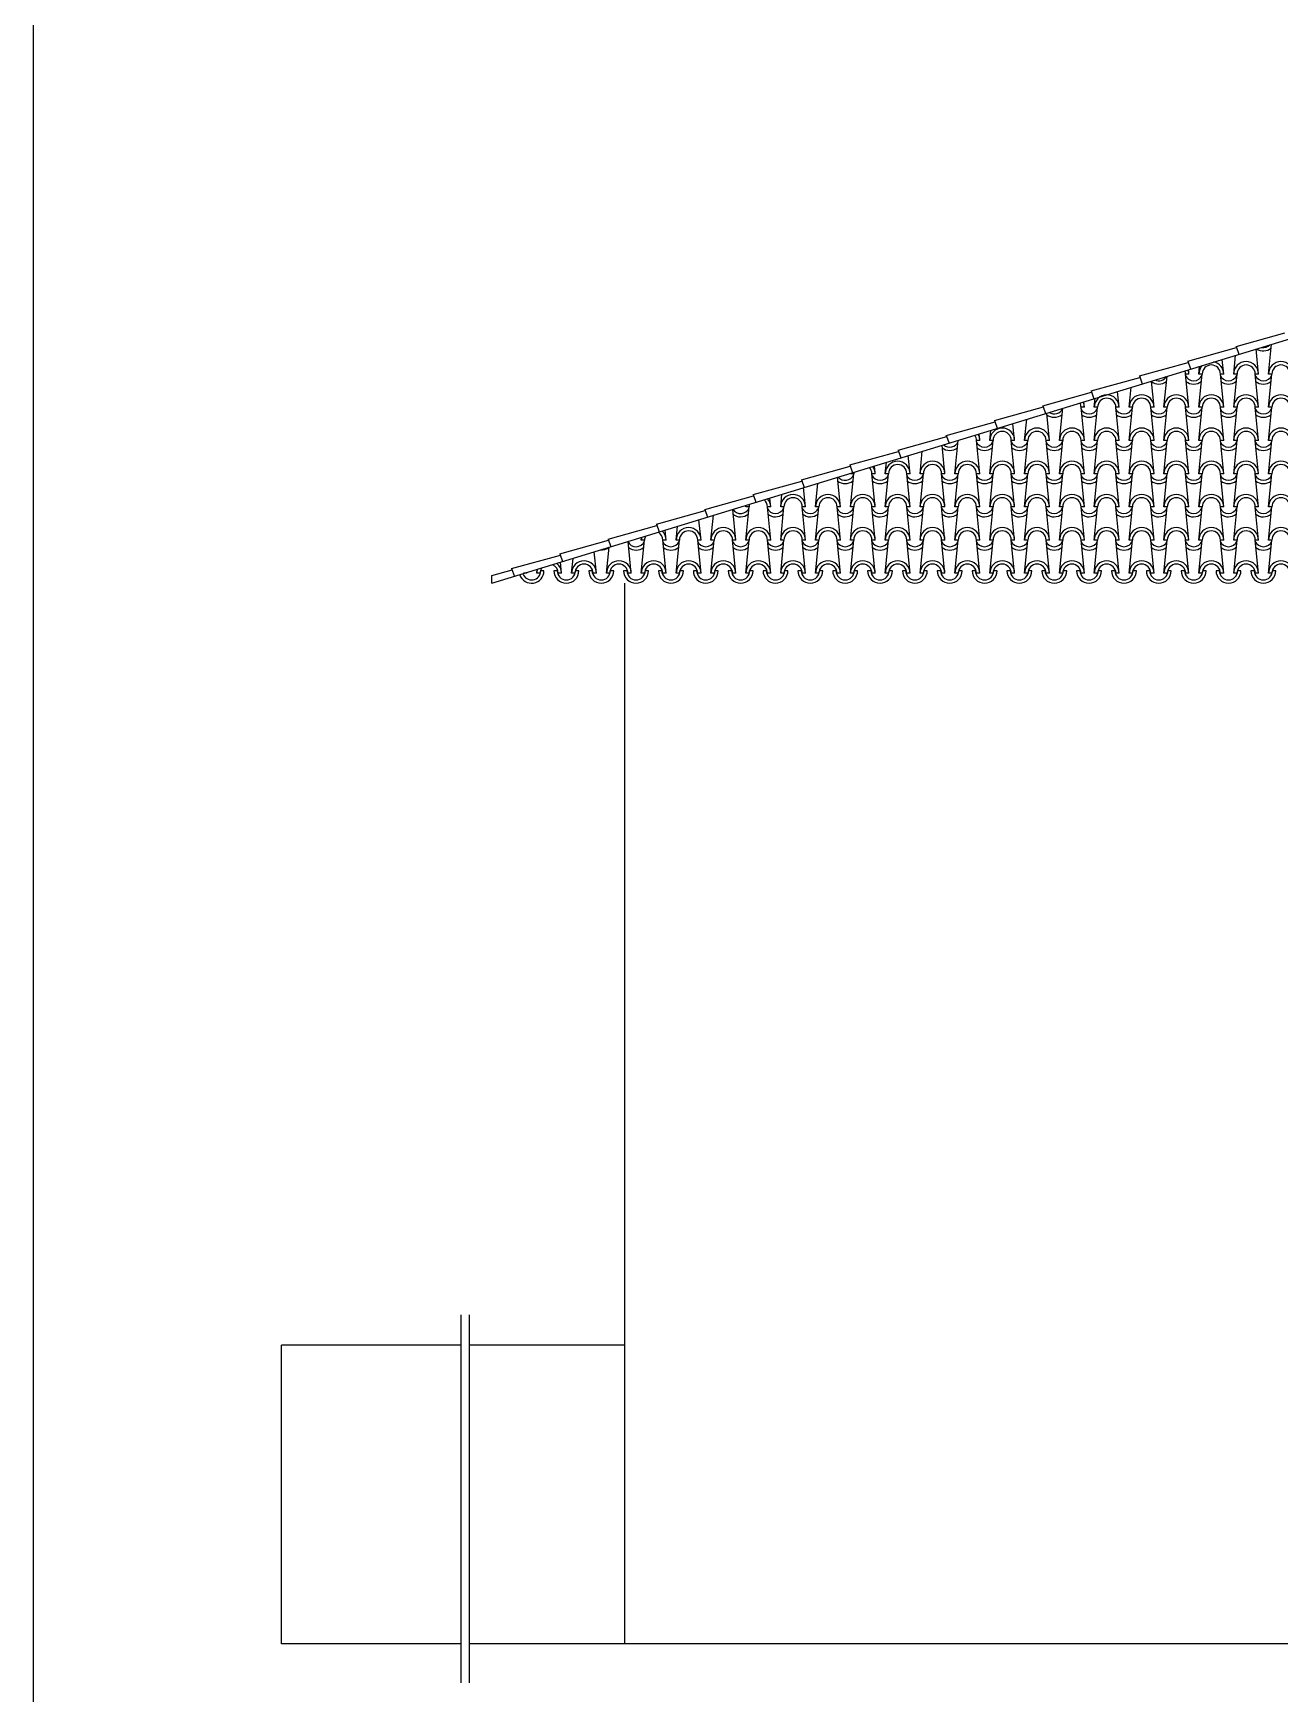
# Model space of a CAD drawing. Extents: x 3.3 to 78.4, y -0.4 to 40.7.
# Drawn here: x 38.02 to 45.53, y 20.19 to 30.19 of the extents above; entities that cross this region are included whole.
import ezdxf

# ---------------------------------------------------------------- set-up
doc = ezdxf.new("R2010")
doc.units = 0
doc.header["$MEASUREMENT"] = 0
for name, color, linetype in [('1', 1, 'CONTINUOUS'), ('2', 2, 'CONTINUOUS'), ('3', 3, 'CONTINUOUS'), ('ALVENARIA', 7, 'CONTINUOUS')]:
    doc.layers.add(name, color=color, linetype=linetype)

msp = doc.modelspace()

# ---------------------------------------------------------------- linework, layer by layer
at = {"layer": '1'}
for p, q in [((40.7843, 26.878), (47.3093, 28.878)), ((45.2691, 28.3046), (45.5627, 28.3864)), ((44.9779, 28.2157), (45.2715, 28.2976)), ((45.2691, 28.3046), (45.2853, 28.258)), ((44.3959, 28.0366), (44.6896, 28.1184)), ((44.6867, 28.1269), (44.9803, 28.2087)), ((44.6867, 28.1269), (44.703, 28.0803)), ((44.9779, 28.2157), (44.9942, 28.1691)), ((44.1048, 27.9477), (44.3984, 28.0296)), ((44.3959, 28.0366), (44.4122, 27.99)), ((43.8138, 27.8582), (44.1074, 27.94)), ((44.1048, 27.9477), (44.121, 27.9011)), ((43.5227, 27.7689), (43.8163, 27.8508)), ((43.8138, 27.8582), (43.83, 27.8116)), ((43.2316, 27.6797), (43.5253, 27.7616)), ((43.5227, 27.7689), (43.539, 27.7223)), ((42.9406, 27.5905), (43.2342, 27.6724)), ((43.2316, 27.6797), (43.2479, 27.6331)), ((42.6495, 27.5013), (42.9432, 27.5831)), ((42.9406, 27.5905), (42.9569, 27.5439)), ((42.3585, 27.4121), (42.6521, 27.4939)), ((42.6495, 27.5013), (42.6658, 27.4547)), ((41.7763, 27.2337), (42.07, 27.3155)), ((42.0674, 27.3229), (42.361, 27.4047)), ((42.0674, 27.3229), (42.0837, 27.2763)), ((42.3585, 27.4121), (42.3747, 27.3655)), ((41.4853, 27.1444), (41.7789, 27.2263)), ((41.7763, 27.2337), (41.7926, 27.1871)), ((41.1942, 27.0552), (41.4878, 27.1371)), ((41.4853, 27.1444), (41.5015, 27.0978)), ((40.9031, 26.966), (41.1968, 27.0479)), ((41.1942, 27.0552), (41.2105, 27.0086)), ((40.7843, 26.9248), (40.9057, 26.9586)), ((40.7843, 26.878), (40.7843, 26.9248)), ((40.9031, 26.966), (40.9194, 26.9194)), ((40.5979, 22.4695), (40.5979, 20.2523)), ((40.6479, 22.4695), (40.6479, 20.2523))]:
    msp.add_line(p, q, dxfattribs=at)
at = {"layer": '2', "linetype": 'Continuous'}
for p, q in [((45.4644, 28.138), (45.4824, 28.318)), ((45.1944, 28.138), (45.1855, 28.227)), ((45.2544, 28.138), (45.2657, 28.2516)), ((45.4044, 28.138), (45.3892, 28.2895)), ((44.8344, 27.938), (44.8531, 28.1251)), ((44.9844, 27.938), (44.9644, 28.138)), ((44.9844, 28.138), (44.9644, 28.138)), ((44.9844, 28.138), (44.9817, 28.1646)), ((45.0444, 28.138), (45.0491, 28.1852)), ((45.0444, 27.938), (45.0644, 28.138)), ((45.0644, 28.138), (45.0444, 28.138)), ((45.1944, 27.938), (45.1744, 28.138)), ((45.1944, 28.138), (45.1744, 28.138)), ((45.2544, 27.938), (45.2744, 28.138)), ((45.2744, 28.138), (45.2544, 28.138)), ((45.4044, 27.938), (45.3844, 28.138)), ((45.4044, 28.138), (45.3844, 28.138)), ((45.4644, 27.938), (45.4844, 28.138)), ((45.4844, 28.138), (45.4644, 28.138)), ((44.5644, 27.938), (44.5548, 28.0337)), ((44.6244, 27.938), (44.6364, 28.0587)), ((44.7744, 27.938), (44.7586, 28.0962)), ((44.2044, 27.738), (44.2238, 27.9322)), ((44.3544, 27.938), (44.3344, 27.938)), ((44.3544, 27.738), (44.3344, 27.938)), ((44.3544, 27.938), (44.351, 27.9712)), ((44.4144, 27.938), (44.4198, 27.9923)), ((44.4344, 27.938), (44.4144, 27.938)), ((44.4144, 27.738), (44.4344, 27.938)), ((44.5644, 27.938), (44.5444, 27.938)), ((44.5644, 27.738), (44.5444, 27.938)), ((44.6444, 27.938), (44.6244, 27.938)), ((44.6244, 27.738), (44.6444, 27.938)), ((44.7744, 27.938), (44.7544, 27.938)), ((44.7744, 27.738), (44.7544, 27.938)), ((44.8544, 27.938), (44.8344, 27.938)), ((44.8344, 27.738), (44.8544, 27.938)), ((44.9844, 27.938), (44.9644, 27.938)), ((44.9844, 27.738), (44.9644, 27.938)), ((45.0644, 27.938), (45.0444, 27.938)), ((45.0444, 27.738), (45.0644, 27.938)), ((45.1944, 27.938), (45.1744, 27.938)), ((45.1944, 27.738), (45.1744, 27.938)), ((45.2744, 27.938), (45.2544, 27.938)), ((45.2544, 27.738), (45.2744, 27.938)), ((45.4044, 27.938), (45.3844, 27.938)), ((45.4044, 27.738), (45.3844, 27.938)), ((45.4844, 27.938), (45.4644, 27.938)), ((45.4644, 27.738), (45.4844, 27.938)), ((43.9344, 27.738), (43.9241, 27.8404)), ((43.9944, 27.738), (44.0071, 27.8658)), ((44.1444, 27.738), (44.1279, 27.9028)), ((43.5744, 27.538), (43.5944, 27.738)), ((43.7244, 27.538), (43.7044, 27.738)), ((43.7244, 27.738), (43.7044, 27.738)), ((43.7244, 27.738), (43.7204, 27.7779)), ((43.7844, 27.738), (43.7905, 27.7994)), ((43.7844, 27.538), (43.8044, 27.738)), ((43.8044, 27.738), (43.7844, 27.738)), ((43.9344, 27.538), (43.9144, 27.738)), ((43.9344, 27.738), (43.9144, 27.738)), ((43.9944, 27.538), (44.0144, 27.738)), ((44.0144, 27.738), (43.9944, 27.738)), ((44.1444, 27.538), (44.1244, 27.738)), ((44.1444, 27.738), (44.1244, 27.738)), ((44.2044, 27.538), (44.2244, 27.738)), ((44.2244, 27.738), (44.2044, 27.738)), ((44.3544, 27.538), (44.3344, 27.738)), ((44.3544, 27.738), (44.3344, 27.738)), ((44.4144, 27.538), (44.4344, 27.738)), ((44.4344, 27.738), (44.4144, 27.738)), ((44.5644, 27.538), (44.5444, 27.738)), ((44.5644, 27.738), (44.5444, 27.738)), ((44.6244, 27.538), (44.6444, 27.738)), ((44.6444, 27.738), (44.6244, 27.738)), ((44.7744, 27.538), (44.7544, 27.738)), ((44.7744, 27.738), (44.7544, 27.738)), ((44.8344, 27.538), (44.8544, 27.738)), ((44.8544, 27.738), (44.8344, 27.738)), ((44.9844, 27.538), (44.9644, 27.738)), ((44.9844, 27.738), (44.9644, 27.738)), ((45.0444, 27.538), (45.0644, 27.738)), ((45.0644, 27.738), (45.0444, 27.738)), ((45.1944, 27.538), (45.1744, 27.738)), ((45.1944, 27.738), (45.1744, 27.738)), ((45.2544, 27.538), (45.2744, 27.738)), ((45.2744, 27.738), (45.2544, 27.738)), ((45.4044, 27.538), (45.3844, 27.738)), ((45.4044, 27.738), (45.3844, 27.738)), ((45.4644, 27.538), (45.4844, 27.738)), ((45.4844, 27.738), (45.4644, 27.738)), ((43.3044, 27.538), (43.2935, 27.6471)), ((43.3644, 27.538), (43.3779, 27.673)), ((43.5144, 27.538), (43.4972, 27.7095)), ((42.8844, 27.338), (42.8665, 27.5162)), ((42.9444, 27.538), (42.9446, 27.5401)), ((42.9644, 27.538), (42.9444, 27.538)), ((42.9444, 27.338), (42.9644, 27.538)), ((43.0944, 27.538), (43.0744, 27.538)), ((43.0944, 27.338), (43.0744, 27.538)), ((43.0944, 27.538), (43.0897, 27.5846)), ((43.1544, 27.538), (43.1612, 27.6066)), ((43.1744, 27.538), (43.1544, 27.538)), ((43.1544, 27.338), (43.1744, 27.538)), ((43.3044, 27.538), (43.2844, 27.538)), ((43.3044, 27.338), (43.2844, 27.538)), ((43.3844, 27.538), (43.3644, 27.538)), ((43.3644, 27.338), (43.3844, 27.538)), ((43.5144, 27.538), (43.4944, 27.538)), ((43.5144, 27.338), (43.4944, 27.538)), ((43.5944, 27.538), (43.5744, 27.538)), ((43.5744, 27.338), (43.5944, 27.538)), ((43.7244, 27.538), (43.7044, 27.538)), ((43.7244, 27.338), (43.7044, 27.538)), ((43.8044, 27.538), (43.7844, 27.538)), ((43.7844, 27.338), (43.8044, 27.538)), ((43.9344, 27.538), (43.9144, 27.538)), ((43.9344, 27.338), (43.9144, 27.538)), ((44.0144, 27.538), (43.9944, 27.538)), ((43.9944, 27.338), (44.0144, 27.538)), ((44.1444, 27.538), (44.1244, 27.538)), ((44.1444, 27.338), (44.1244, 27.538)), ((44.2244, 27.538), (44.2044, 27.538)), ((44.2044, 27.338), (44.2244, 27.538)), ((44.3544, 27.538), (44.3344, 27.538)), ((44.3544, 27.338), (44.3344, 27.538)), ((44.4344, 27.538), (44.4144, 27.538)), ((44.4144, 27.338), (44.4344, 27.538)), ((44.5644, 27.538), (44.5444, 27.538)), ((44.5644, 27.338), (44.5444, 27.538)), ((44.6444, 27.538), (44.6244, 27.538)), ((44.6244, 27.338), (44.6444, 27.538)), ((44.7744, 27.538), (44.7544, 27.538)), ((44.7744, 27.338), (44.7544, 27.538)), ((44.8544, 27.538), (44.8344, 27.538)), ((44.8344, 27.338), (44.8544, 27.538)), ((44.9844, 27.538), (44.9644, 27.538)), ((44.9844, 27.338), (44.9644, 27.538)), ((45.0644, 27.538), (45.0444, 27.538)), ((45.0444, 27.338), (45.0644, 27.538)), ((45.1944, 27.538), (45.1744, 27.538)), ((45.1944, 27.338), (45.1744, 27.538)), ((45.2744, 27.538), (45.2544, 27.538)), ((45.2544, 27.338), (45.2744, 27.538)), ((45.4044, 27.538), (45.3844, 27.538)), ((45.4044, 27.338), (45.3844, 27.538)), ((45.4844, 27.538), (45.4644, 27.538)), ((45.4644, 27.338), (45.4844, 27.538)), ((42.6744, 27.338), (42.6628, 27.4538)), ((42.7344, 27.338), (42.7486, 27.4801)), ((42.2544, 27.138), (42.2359, 27.3229)), ((42.3144, 27.338), (42.3153, 27.3473)), ((42.3344, 27.338), (42.3144, 27.338)), ((42.3144, 27.138), (42.3344, 27.338)), ((42.4644, 27.338), (42.4444, 27.338)), ((42.4644, 27.138), (42.4444, 27.338)), ((42.4644, 27.338), (42.459, 27.3913)), ((42.5244, 27.338), (42.5319, 27.4137)), ((42.5444, 27.338), (42.5244, 27.338)), ((42.5244, 27.138), (42.5444, 27.338)), ((42.6744, 27.338), (42.6544, 27.338)), ((42.6744, 27.138), (42.6544, 27.338)), ((42.7344, 27.138), (42.7544, 27.338)), ((42.7544, 27.338), (42.7344, 27.338)), ((42.8844, 27.138), (42.8644, 27.338)), ((42.8844, 27.338), (42.8644, 27.338)), ((42.9444, 27.138), (42.9644, 27.338)), ((42.9644, 27.338), (42.9444, 27.338)), ((43.0944, 27.138), (43.0744, 27.338)), ((43.0944, 27.338), (43.0744, 27.338)), ((43.1544, 27.138), (43.1744, 27.338)), ((43.1744, 27.338), (43.1544, 27.338)), ((43.3044, 27.138), (43.2844, 27.338)), ((43.3044, 27.338), (43.2844, 27.338)), ((43.3644, 27.138), (43.3844, 27.338)), ((43.3844, 27.338), (43.3644, 27.338)), ((43.5144, 27.138), (43.4944, 27.338)), ((43.5144, 27.338), (43.4944, 27.338)), ((43.5744, 27.138), (43.5944, 27.338)), ((43.5944, 27.338), (43.5744, 27.338)), ((43.7244, 27.138), (43.7044, 27.338)), ((43.7244, 27.338), (43.7044, 27.338)), ((43.7844, 27.138), (43.8044, 27.338)), ((43.8044, 27.338), (43.7844, 27.338)), ((43.9344, 27.138), (43.9144, 27.338)), ((43.9344, 27.338), (43.9144, 27.338)), ((43.9944, 27.138), (44.0144, 27.338)), ((44.0144, 27.338), (43.9944, 27.338)), ((44.1444, 27.138), (44.1244, 27.338)), ((44.1444, 27.338), (44.1244, 27.338)), ((44.2044, 27.138), (44.2244, 27.338)), ((44.2244, 27.338), (44.2044, 27.338)), ((44.3544, 27.138), (44.3344, 27.338)), ((44.3544, 27.338), (44.3344, 27.338)), ((44.4144, 27.138), (44.4344, 27.338)), ((44.4344, 27.338), (44.4144, 27.338)), ((44.5644, 27.138), (44.5444, 27.338)), ((44.5644, 27.338), (44.5444, 27.338)), ((44.6244, 27.138), (44.6444, 27.338)), ((44.6444, 27.338), (44.6244, 27.338)), ((44.7744, 27.138), (44.7544, 27.338)), ((44.7744, 27.338), (44.7544, 27.338)), ((44.8344, 27.138), (44.8544, 27.338)), ((44.8544, 27.338), (44.8344, 27.338)), ((44.9844, 27.138), (44.9644, 27.338)), ((44.9844, 27.338), (44.9644, 27.338)), ((45.0444, 27.138), (45.0644, 27.338)), ((45.0644, 27.338), (45.0444, 27.338)), ((45.1944, 27.138), (45.1744, 27.338)), ((45.1944, 27.338), (45.1744, 27.338)), ((45.2544, 27.138), (45.2744, 27.338)), ((45.2744, 27.338), (45.2544, 27.338)), ((45.4044, 27.138), (45.3844, 27.338)), ((45.4044, 27.338), (45.3844, 27.338)), ((45.4644, 27.138), (45.4844, 27.338)), ((45.4844, 27.338), (45.4644, 27.338)), ((41.8944, 27.138), (41.9026, 27.2208)), ((42.0444, 27.138), (42.0321, 27.2605)), ((42.1044, 27.138), (42.1193, 27.2872)), ((41.6244, 26.938), (41.6052, 27.1296)), ((41.6844, 27.138), (41.686, 27.1544)), ((41.7044, 27.138), (41.6844, 27.138)), ((41.6844, 26.938), (41.7044, 27.138)), ((41.8344, 27.138), (41.8144, 27.138)), ((41.8344, 26.938), (41.8144, 27.138)), ((41.8344, 27.138), (41.8284, 27.198)), ((41.9144, 27.138), (41.8944, 27.138)), ((41.8944, 26.938), (41.9144, 27.138)), ((42.0444, 27.138), (42.0244, 27.138)), ((42.0444, 26.938), (42.0244, 27.138)), ((42.1244, 27.138), (42.1044, 27.138)), ((42.1044, 26.938), (42.1244, 27.138)), ((42.2544, 27.138), (42.2344, 27.138)), ((42.2544, 26.938), (42.2344, 27.138)), ((42.3344, 27.138), (42.3144, 27.138)), ((42.3144, 26.938), (42.3344, 27.138)), ((42.4644, 27.138), (42.4444, 27.138)), ((42.4644, 26.938), (42.4444, 27.138)), ((42.5444, 27.138), (42.5244, 27.138)), ((42.5244, 26.938), (42.5444, 27.138)), ((42.6744, 27.138), (42.6544, 27.138)), ((42.6744, 26.938), (42.6544, 27.138)), ((42.7344, 26.938), (42.7544, 27.138)), ((42.7544, 27.138), (42.7344, 27.138)), ((42.8844, 26.938), (42.8644, 27.138)), ((42.8844, 27.138), (42.8644, 27.138)), ((42.9444, 26.938), (42.9644, 27.138)), ((42.9644, 27.138), (42.9444, 27.138)), ((43.0944, 26.938), (43.0744, 27.138)), ((43.0944, 27.138), (43.0744, 27.138)), ((43.1544, 26.938), (43.1744, 27.138)), ((43.1744, 27.138), (43.1544, 27.138)), ((43.3044, 26.938), (43.2844, 27.138)), ((43.3044, 27.138), (43.2844, 27.138)), ((43.3644, 26.938), (43.3844, 27.138)), ((43.3844, 27.138), (43.3644, 27.138)), ((43.5144, 26.938), (43.4944, 27.138)), ((43.5144, 27.138), (43.4944, 27.138)), ((43.5744, 26.938), (43.5944, 27.138)), ((43.5944, 27.138), (43.5744, 27.138)), ((43.7244, 26.938), (43.7044, 27.138)), ((43.7244, 27.138), (43.7044, 27.138)), ((43.7844, 26.938), (43.8044, 27.138)), ((43.8044, 27.138), (43.7844, 27.138)), ((43.9344, 26.938), (43.9144, 27.138)), ((43.9344, 27.138), (43.9144, 27.138)), ((43.9944, 26.938), (44.0144, 27.138)), ((44.0144, 27.138), (43.9944, 27.138)), ((44.1444, 26.938), (44.1244, 27.138)), ((44.1444, 27.138), (44.1244, 27.138)), ((44.2044, 26.938), (44.2244, 27.138)), ((44.2244, 27.138), (44.2044, 27.138)), ((44.3544, 26.938), (44.3344, 27.138)), ((44.3544, 27.138), (44.3344, 27.138)), ((44.4144, 26.938), (44.4344, 27.138)), ((44.4344, 27.138), (44.4144, 27.138)), ((44.5644, 26.938), (44.5444, 27.138)), ((44.5644, 27.138), (44.5444, 27.138)), ((44.6244, 26.938), (44.6444, 27.138)), ((44.6444, 27.138), (44.6244, 27.138)), ((44.7744, 26.938), (44.7544, 27.138)), ((44.7744, 27.138), (44.7544, 27.138)), ((44.8344, 26.938), (44.8544, 27.138)), ((44.8544, 27.138), (44.8344, 27.138)), ((44.9844, 26.938), (44.9644, 27.138)), ((44.9844, 27.138), (44.9644, 27.138)), ((45.0444, 26.938), (45.0644, 27.138)), ((45.0644, 27.138), (45.0444, 27.138)), ((45.1944, 26.938), (45.1744, 27.138)), ((45.1944, 27.138), (45.1744, 27.138)), ((45.2544, 26.938), (45.2744, 27.138)), ((45.2744, 27.138), (45.2544, 27.138)), ((45.4044, 26.938), (45.3844, 27.138)), ((45.4044, 27.138), (45.3844, 27.138)), ((45.4644, 26.938), (45.4844, 27.138)), ((45.4844, 27.138), (45.4644, 27.138)), ((41.2644, 26.938), (41.2733, 27.0279)), ((41.4144, 26.938), (41.4014, 27.0672)), ((41.4744, 26.938), (41.49, 27.0943)), ((40.9944, 26.938), (40.9939, 26.9423)), ((41.0544, 26.938), (41.0567, 26.9615)), ((41.2044, 26.938), (41.1977, 27.0047))]:
    msp.add_line(p, q, dxfattribs=at)
for centre, radius, start, end in [((45.4331, 28.353), 0.075, 236.71233, 308.74539), ((45.4331, 28.353), 0.055, 257.56035, 316.52166), ((44.8031, 28.153), 0.055, 245.68645, 328.39556), ((44.9094, 28.138), 0.055, 0, 21.37237), ((45.0131, 28.153), 0.055, 203.5175, 337.04287), ((44.9094, 28.138), 0.075, 0, 20.21594), ((45.1194, 28.138), 0.075, 135.88439, 180), ((45.1194, 28.138), 0.055, 0, 180), ((45.1194, 28.138), 0.075, 0, 78.19762), ((45.2231, 28.153), 0.055, 203.5175, 337.04287), ((45.3294, 28.138), 0.075, 0, 180), ((45.3294, 28.138), 0.055, 0, 180), ((45.4331, 28.153), 0.055, 203.5175, 337.04287), ((45.5394, 28.138), 0.075, 0, 180), ((45.5394, 28.138), 0.055, 0, 180), ((44.8031, 28.153), 0.075, 231.42773, 308.74539), ((45.0131, 28.153), 0.075, 231.42773, 308.74539), ((45.2231, 28.153), 0.075, 231.42773, 308.74539), ((45.4331, 28.153), 0.075, 231.42773, 308.74539), ((44.1731, 27.953), 0.055, 236.14639, 337.04287), ((44.2794, 27.938), 0.055, 0, 28.30975), ((44.3831, 27.953), 0.055, 203.5175, 337.04287), ((44.2794, 27.938), 0.075, 0, 25.27994), ((44.4894, 27.938), 0.075, 0, 180), ((44.4894, 27.938), 0.055, 0, 180), ((44.5931, 27.953), 0.055, 203.5175, 337.04287), ((44.6994, 27.938), 0.075, 0, 180), ((44.6994, 27.938), 0.055, 0, 180), ((44.8031, 27.953), 0.055, 203.5175, 337.04287), ((44.9094, 27.938), 0.075, 0, 180), ((44.9094, 27.938), 0.055, 0, 180), ((45.0131, 27.953), 0.055, 203.5175, 337.04287), ((45.1194, 27.938), 0.075, 0, 180), ((45.1194, 27.938), 0.055, 0, 180), ((45.2231, 27.953), 0.055, 203.5175, 337.04287), ((45.3294, 27.938), 0.075, 0, 180), ((45.3294, 27.938), 0.055, 0, 180), ((45.4331, 27.953), 0.055, 203.5175, 337.04287), ((45.5394, 27.938), 0.075, 0, 180), ((45.5394, 27.938), 0.055, 0, 180), ((44.1731, 27.953), 0.075, 231.42773, 308.74539), ((44.3831, 27.953), 0.075, 231.42773, 308.74539), ((44.5931, 27.953), 0.075, 231.42773, 308.74539), ((44.8031, 27.953), 0.075, 231.42773, 308.74539), ((45.0131, 27.953), 0.075, 231.42773, 308.74539), ((45.2231, 27.953), 0.075, 231.42773, 308.74539), ((45.4331, 27.953), 0.075, 231.42773, 308.74539), ((43.5431, 27.753), 0.055, 227.76229, 337.04287), ((43.6494, 27.738), 0.055, 0, 35.4198), ((43.7531, 27.753), 0.055, 203.5175, 337.04287), ((43.6494, 27.738), 0.075, 0, 30.40982), ((43.8594, 27.738), 0.075, 0, 180), ((43.8594, 27.738), 0.055, 0, 180), ((43.9631, 27.753), 0.055, 203.5175, 337.04287), ((44.0694, 27.738), 0.075, 0, 180), ((44.0694, 27.738), 0.055, 0, 180), ((44.1731, 27.753), 0.055, 203.5175, 337.04287), ((44.2794, 27.738), 0.075, 0, 180), ((44.2794, 27.738), 0.055, 0, 180), ((44.3831, 27.753), 0.055, 203.5175, 337.04287), ((44.4894, 27.738), 0.075, 0, 180), ((44.4894, 27.738), 0.055, 0, 180), ((44.5931, 27.753), 0.055, 203.5175, 337.04287), ((44.6994, 27.738), 0.075, 0, 180), ((44.6994, 27.738), 0.055, 0, 180), ((44.8031, 27.753), 0.055, 203.5175, 337.04287), ((44.9094, 27.738), 0.075, 0, 180), ((44.9094, 27.738), 0.055, 0, 180), ((45.0131, 27.753), 0.055, 203.5175, 337.04287), ((45.1194, 27.738), 0.075, 0, 180), ((45.1194, 27.738), 0.055, 0, 180), ((45.2231, 27.753), 0.055, 203.5175, 337.04287), ((45.3294, 27.738), 0.075, 0, 180), ((45.3294, 27.738), 0.055, 0, 180), ((45.4331, 27.753), 0.055, 203.5175, 337.04287), ((45.5394, 27.738), 0.075, 0, 180), ((45.5394, 27.738), 0.055, 0, 180), ((43.5431, 27.753), 0.075, 231.42773, 308.74539), ((43.7531, 27.753), 0.075, 231.42773, 308.74539), ((43.9631, 27.753), 0.075, 231.42773, 308.74539), ((44.1731, 27.753), 0.075, 231.42773, 308.74539), ((44.3831, 27.753), 0.075, 231.42773, 308.74539), ((44.5931, 27.753), 0.075, 231.42773, 308.74539), ((44.8031, 27.753), 0.075, 231.42773, 308.74539), ((45.0131, 27.753), 0.075, 231.42773, 308.74539), ((45.2231, 27.753), 0.075, 231.42773, 308.74539), ((45.4331, 27.753), 0.075, 231.42773, 308.74539), ((42.9131, 27.553), 0.055, 220.05623, 337.04287), ((43.0194, 27.538), 0.075, 178.43037, 180), ((43.0194, 27.538), 0.055, 171.24398, 180), ((43.0194, 27.538), 0.055, 0, 42.83803), ((43.1231, 27.553), 0.055, 203.5175, 337.04287), ((43.0194, 27.538), 0.075, 0, 35.65164), ((43.2294, 27.538), 0.075, 0, 180), ((43.2294, 27.538), 0.055, 0, 180), ((43.3331, 27.553), 0.055, 203.5175, 337.04287), ((43.4394, 27.538), 0.075, 0, 180), ((43.4394, 27.538), 0.055, 0, 180), ((43.5431, 27.553), 0.055, 203.5175, 337.04287), ((43.6494, 27.538), 0.075, 0, 180), ((43.6494, 27.538), 0.055, 0, 180), ((43.7531, 27.553), 0.055, 203.5175, 337.04287), ((43.8594, 27.538), 0.075, 0, 180), ((43.8594, 27.538), 0.055, 0, 180), ((43.9631, 27.553), 0.055, 203.5175, 337.04287), ((44.0694, 27.538), 0.075, 0, 180), ((44.0694, 27.538), 0.055, 0, 180), ((44.1731, 27.553), 0.055, 203.5175, 337.04287), ((44.2794, 27.538), 0.075, 0, 180), ((44.2794, 27.538), 0.055, 0, 180), ((44.3831, 27.553), 0.055, 203.5175, 337.04287), ((44.4894, 27.538), 0.075, 0, 180), ((44.4894, 27.538), 0.055, 0, 180), ((44.5931, 27.553), 0.055, 203.5175, 337.04287), ((44.6994, 27.538), 0.075, 0, 180), ((44.6994, 27.538), 0.055, 0, 180), ((44.8031, 27.553), 0.055, 203.5175, 337.04287), ((44.9094, 27.538), 0.075, 0, 180), ((44.9094, 27.538), 0.055, 0, 180), ((45.0131, 27.553), 0.055, 203.5175, 337.04287), ((45.1194, 27.538), 0.075, 0, 180), ((45.1194, 27.538), 0.055, 0, 180), ((45.2231, 27.553), 0.055, 203.5175, 337.04287), ((45.3294, 27.538), 0.075, 0, 180), ((45.3294, 27.538), 0.055, 0, 180), ((45.4331, 27.553), 0.055, 203.5175, 337.04287), ((45.5394, 27.538), 0.075, 0, 180), ((45.5394, 27.538), 0.055, 0, 180), ((42.9131, 27.553), 0.075, 231.42773, 308.74539), ((43.1231, 27.553), 0.075, 231.42773, 308.74539), ((43.3331, 27.553), 0.075, 231.42773, 308.74539), ((43.5431, 27.553), 0.075, 231.42773, 308.74539), ((43.7531, 27.553), 0.075, 231.42773, 308.74539), ((43.9631, 27.553), 0.075, 231.42773, 308.74539), ((44.1731, 27.553), 0.075, 231.42773, 308.74539), ((44.3831, 27.553), 0.075, 231.42773, 308.74539), ((44.5931, 27.553), 0.075, 231.42773, 308.74539), ((44.8031, 27.553), 0.075, 231.42773, 308.74539), ((45.0131, 27.553), 0.075, 231.42773, 308.74539), ((45.2231, 27.553), 0.075, 231.42773, 308.74539), ((45.4331, 27.553), 0.075, 231.42773, 308.74539), ((42.2831, 27.353), 0.055, 212.77009, 337.04287), ((42.3894, 27.338), 0.075, 173.02123, 180), ((42.3894, 27.338), 0.055, 163.32541, 180), ((42.3894, 27.338), 0.055, 0, 50.7566), ((42.4931, 27.353), 0.055, 203.5175, 337.04287), ((42.3894, 27.338), 0.075, 0, 41.06078), ((42.5994, 27.338), 0.075, 0, 180), ((42.5994, 27.338), 0.055, 0, 180), ((42.7031, 27.353), 0.055, 203.5175, 337.04287), ((42.8094, 27.338), 0.075, 0, 180), ((42.8094, 27.338), 0.055, 0, 180), ((42.9131, 27.353), 0.055, 203.5175, 337.04287), ((43.0194, 27.338), 0.075, 0, 180), ((43.0194, 27.338), 0.055, 0, 180), ((43.1231, 27.353), 0.055, 203.5175, 337.04287), ((43.2294, 27.338), 0.075, 0, 180), ((43.2294, 27.338), 0.055, 0, 180), ((43.3331, 27.353), 0.055, 203.5175, 337.04287), ((43.4394, 27.338), 0.075, 0, 180), ((43.4394, 27.338), 0.055, 0, 180), ((43.5431, 27.353), 0.055, 203.5175, 337.04287), ((43.6494, 27.338), 0.075, 0, 180), ((43.6494, 27.338), 0.055, 0, 180), ((43.7531, 27.353), 0.055, 203.5175, 337.04287), ((43.8594, 27.338), 0.075, 0, 180), ((43.8594, 27.338), 0.055, 0, 180), ((43.9631, 27.353), 0.055, 203.5175, 337.04287), ((44.0694, 27.338), 0.075, 0, 180), ((44.0694, 27.338), 0.055, 0, 180), ((44.1731, 27.353), 0.055, 203.5175, 337.04287), ((44.2794, 27.338), 0.075, 0, 180), ((44.2794, 27.338), 0.055, 0, 180), ((44.3831, 27.353), 0.055, 203.5175, 337.04287), ((44.4894, 27.338), 0.075, 0, 180), ((44.4894, 27.338), 0.055, 0, 180), ((44.5931, 27.353), 0.055, 203.5175, 337.04287), ((44.6994, 27.338), 0.075, 0, 180), ((44.6994, 27.338), 0.055, 0, 180), ((44.8031, 27.353), 0.055, 203.5175, 337.04287), ((44.9094, 27.338), 0.075, 0, 180), ((44.9094, 27.338), 0.055, 0, 180), ((45.0131, 27.353), 0.055, 203.5175, 337.04287), ((45.1194, 27.338), 0.075, 0, 180), ((45.1194, 27.338), 0.055, 0, 180), ((45.2231, 27.353), 0.055, 203.5175, 337.04287), ((45.3294, 27.338), 0.075, 0, 180), ((45.3294, 27.338), 0.055, 0, 180), ((45.4331, 27.353), 0.055, 203.5175, 337.04287), ((45.5394, 27.338), 0.075, 0, 180), ((45.5394, 27.338), 0.055, 0, 180), ((42.2831, 27.353), 0.075, 231.42773, 308.74539), ((42.4931, 27.353), 0.075, 231.42773, 308.74539), ((42.7031, 27.353), 0.075, 231.42773, 308.74539), ((42.9131, 27.353), 0.075, 231.42773, 308.74539), ((43.1231, 27.353), 0.075, 231.42773, 308.74539), ((43.3331, 27.353), 0.075, 231.42773, 308.74539), ((43.5431, 27.353), 0.075, 231.42773, 308.74539), ((43.7531, 27.353), 0.075, 231.42773, 308.74539), ((43.9631, 27.353), 0.075, 231.42773, 308.74539), ((44.1731, 27.353), 0.075, 231.42773, 308.74539), ((44.3831, 27.353), 0.075, 231.42773, 308.74539), ((44.5931, 27.353), 0.075, 231.42773, 308.74539), ((44.8031, 27.353), 0.075, 231.42773, 308.74539), ((45.0131, 27.353), 0.075, 231.42773, 308.74539), ((45.2231, 27.353), 0.075, 231.42773, 308.74539), ((45.4331, 27.353), 0.075, 231.42773, 308.74539), ((41.6531, 27.153), 0.055, 205.73763, 337.04287), ((41.7594, 27.138), 0.075, 167.37331, 180), ((41.7594, 27.138), 0.055, 154.59016, 180), ((41.7594, 27.138), 0.055, 0, 59.49185), ((41.7594, 27.138), 0.075, 0, 46.7087), ((41.8631, 27.153), 0.055, 203.5175, 337.04287), ((41.9694, 27.138), 0.075, 0, 180), ((41.9694, 27.138), 0.055, 0, 180), ((42.0731, 27.153), 0.055, 203.5175, 337.04287), ((42.1794, 27.138), 0.075, 0, 180), ((42.1794, 27.138), 0.055, 0, 180), ((42.2831, 27.153), 0.055, 203.5175, 337.04287), ((42.3894, 27.138), 0.075, 0, 180), ((42.3894, 27.138), 0.055, 0, 180), ((42.4931, 27.153), 0.055, 203.5175, 337.04287), ((42.5994, 27.138), 0.075, 0, 180), ((42.5994, 27.138), 0.055, 0, 180), ((42.7031, 27.153), 0.055, 203.5175, 337.04287), ((42.8094, 27.138), 0.075, 0, 180), ((42.8094, 27.138), 0.055, 0, 180), ((42.9131, 27.153), 0.055, 203.5175, 337.04287), ((43.0194, 27.138), 0.075, 0, 180), ((43.0194, 27.138), 0.055, 0, 180), ((43.1231, 27.153), 0.055, 203.5175, 337.04287), ((43.2294, 27.138), 0.075, 0, 180), ((43.2294, 27.138), 0.055, 0, 180), ((43.3331, 27.153), 0.055, 203.5175, 337.04287), ((43.4394, 27.138), 0.075, 0, 180), ((43.4394, 27.138), 0.055, 0, 180), ((43.5431, 27.153), 0.055, 203.5175, 337.04287), ((43.6494, 27.138), 0.075, 0, 180), ((43.6494, 27.138), 0.055, 0, 180), ((43.7531, 27.153), 0.055, 203.5175, 337.04287), ((43.8594, 27.138), 0.075, 0, 180), ((43.8594, 27.138), 0.055, 0, 180), ((43.9631, 27.153), 0.055, 203.5175, 337.04287), ((44.0694, 27.138), 0.075, 0, 180), ((44.0694, 27.138), 0.055, 0, 180), ((44.1731, 27.153), 0.055, 203.5175, 337.04287), ((44.2794, 27.138), 0.075, 0, 180), ((44.2794, 27.138), 0.055, 0, 180), ((44.3831, 27.153), 0.055, 203.5175, 337.04287), ((44.4894, 27.138), 0.075, 0, 180), ((44.4894, 27.138), 0.055, 0, 180), ((44.5931, 27.153), 0.055, 203.5175, 337.04287), ((44.6994, 27.138), 0.075, 0, 180), ((44.6994, 27.138), 0.055, 0, 180), ((44.8031, 27.153), 0.055, 203.5175, 337.04287), ((44.9094, 27.138), 0.075, 0, 180), ((44.9094, 27.138), 0.055, 0, 180), ((45.0131, 27.153), 0.055, 203.5175, 337.04287), ((45.1194, 27.138), 0.075, 0, 180), ((45.1194, 27.138), 0.055, 0, 180), ((45.2231, 27.153), 0.055, 203.5175, 337.04287), ((45.3294, 27.138), 0.075, 0, 180), ((45.3294, 27.138), 0.055, 0, 180), ((45.4331, 27.153), 0.055, 203.5175, 337.04287), ((45.5394, 27.138), 0.075, 0, 180), ((45.5394, 27.138), 0.055, 0, 180), ((41.4431, 27.153), 0.075, 265.70122, 308.74539), ((41.6531, 27.153), 0.075, 231.42773, 308.74539), ((41.8631, 27.153), 0.075, 231.42773, 308.74539), ((42.0731, 27.153), 0.075, 231.42773, 308.74539), ((42.2831, 27.153), 0.075, 231.42773, 308.74539), ((42.4931, 27.153), 0.075, 231.42773, 308.74539), ((42.7031, 27.153), 0.075, 231.42773, 308.74539), ((42.9131, 27.153), 0.075, 231.42773, 308.74539), ((43.1231, 27.153), 0.075, 231.42773, 308.74539), ((43.3331, 27.153), 0.075, 231.42773, 308.74539), ((43.5431, 27.153), 0.075, 231.42773, 308.74539), ((43.7531, 27.153), 0.075, 231.42773, 308.74539), ((43.9631, 27.153), 0.075, 231.42773, 308.74539), ((44.1731, 27.153), 0.075, 231.42773, 308.74539), ((44.3831, 27.153), 0.075, 231.42773, 308.74539), ((44.5931, 27.153), 0.075, 231.42773, 308.74539), ((44.8031, 27.153), 0.075, 231.42773, 308.74539), ((45.0131, 27.153), 0.075, 231.42773, 308.74539), ((45.2231, 27.153), 0.075, 231.42773, 308.74539), ((45.4331, 27.153), 0.075, 231.42773, 308.74539)]:
    msp.add_arc(centre, radius, start, end, dxfattribs=at)
at = {"layer": '3', "linetype": 'Continuous'}
for p, q in [((40.9944, 26.938), (40.9744, 26.938)), ((41.0744, 26.938), (41.0544, 26.938)), ((41.0981, 26.953), (41.0781, 26.953)), ((41.1781, 26.953), (41.1581, 26.953)), ((41.2044, 26.938), (41.1844, 26.938)), ((41.2844, 26.938), (41.2644, 26.938)), ((41.3081, 26.953), (41.2881, 26.953)), ((41.3881, 26.953), (41.3681, 26.953)), ((41.4144, 26.938), (41.3944, 26.938)), ((41.4944, 26.938), (41.4744, 26.938)), ((41.5181, 26.953), (41.4981, 26.953)), ((41.5981, 26.953), (41.5781, 26.953)), ((41.6244, 26.938), (41.6044, 26.938)), ((41.7044, 26.938), (41.6844, 26.938)), ((41.7281, 26.953), (41.7081, 26.953)), ((41.8081, 26.953), (41.7881, 26.953)), ((41.8344, 26.938), (41.8144, 26.938)), ((41.9144, 26.938), (41.8944, 26.938)), ((41.9381, 26.953), (41.9181, 26.953)), ((42.0181, 26.953), (41.9981, 26.953)), ((42.0444, 26.938), (42.0244, 26.938)), ((42.1244, 26.938), (42.1044, 26.938)), ((42.1481, 26.953), (42.1281, 26.953)), ((42.2281, 26.953), (42.2081, 26.953)), ((42.2544, 26.938), (42.2344, 26.938)), ((42.3344, 26.938), (42.3144, 26.938)), ((42.3581, 26.953), (42.3381, 26.953)), ((42.4381, 26.953), (42.4181, 26.953)), ((42.4644, 26.938), (42.4444, 26.938)), ((42.5444, 26.938), (42.5244, 26.938)), ((42.5681, 26.953), (42.5481, 26.953)), ((42.6481, 26.953), (42.6281, 26.953)), ((42.6744, 26.938), (42.6544, 26.938)), ((42.7544, 26.938), (42.7344, 26.938)), ((42.7781, 26.953), (42.7581, 26.953)), ((42.8581, 26.953), (42.8381, 26.953)), ((42.8844, 26.938), (42.8644, 26.938)), ((42.9644, 26.938), (42.9444, 26.938)), ((42.9881, 26.953), (42.9681, 26.953)), ((43.0681, 26.953), (43.0481, 26.953)), ((43.0944, 26.938), (43.0744, 26.938)), ((43.1744, 26.938), (43.1544, 26.938)), ((43.1981, 26.953), (43.1781, 26.953)), ((43.2781, 26.953), (43.2581, 26.953)), ((43.3044, 26.938), (43.2844, 26.938)), ((43.3844, 26.938), (43.3644, 26.938)), ((43.4081, 26.953), (43.3881, 26.953)), ((43.4881, 26.953), (43.4681, 26.953)), ((43.5144, 26.938), (43.4944, 26.938)), ((43.5944, 26.938), (43.5744, 26.938)), ((43.6181, 26.953), (43.5981, 26.953)), ((43.6981, 26.953), (43.6781, 26.953)), ((43.7244, 26.938), (43.7044, 26.938)), ((43.8044, 26.938), (43.7844, 26.938)), ((43.8281, 26.953), (43.8081, 26.953)), ((43.9081, 26.953), (43.8881, 26.953)), ((43.9344, 26.938), (43.9144, 26.938)), ((44.0144, 26.938), (43.9944, 26.938)), ((44.0381, 26.953), (44.0181, 26.953)), ((44.1181, 26.953), (44.0981, 26.953)), ((44.1444, 26.938), (44.1244, 26.938)), ((44.2244, 26.938), (44.2044, 26.938)), ((44.2481, 26.953), (44.2281, 26.953)), ((44.3281, 26.953), (44.3081, 26.953)), ((44.3544, 26.938), (44.3344, 26.938)), ((44.4344, 26.938), (44.4144, 26.938)), ((44.4581, 26.953), (44.4381, 26.953)), ((44.5381, 26.953), (44.5181, 26.953)), ((44.5644, 26.938), (44.5444, 26.938)), ((44.6444, 26.938), (44.6244, 26.938)), ((44.6681, 26.953), (44.6481, 26.953)), ((44.7481, 26.953), (44.7281, 26.953)), ((44.7744, 26.938), (44.7544, 26.938)), ((44.8544, 26.938), (44.8344, 26.938)), ((44.8781, 26.953), (44.8581, 26.953)), ((44.9581, 26.953), (44.9381, 26.953)), ((44.9844, 26.938), (44.9644, 26.938)), ((45.0644, 26.938), (45.0444, 26.938)), ((45.0881, 26.953), (45.0681, 26.953)), ((45.1681, 26.953), (45.1481, 26.953)), ((45.1944, 26.938), (45.1744, 26.938)), ((45.2744, 26.938), (45.2544, 26.938)), ((45.2981, 26.953), (45.2781, 26.953)), ((45.3781, 26.953), (45.3581, 26.953)), ((45.4044, 26.938), (45.3844, 26.938)), ((45.4844, 26.938), (45.4644, 26.938)), ((45.5081, 26.953), (45.4881, 26.953))]:
    msp.add_line(p, q, dxfattribs=at)
for centre, radius, start, end in [((41.0231, 26.953), 0.075, 198.35692, 0), ((41.0231, 26.953), 0.055, 198.83557, 0), ((40.9194, 26.938), 0.075, 0, 3.29187), ((41.1294, 26.938), 0.075, 161.38725, 180), ((41.1294, 26.938), 0.055, 144.40048, 180), ((41.1294, 26.938), 0.055, 0, 69.68153), ((41.2331, 26.953), 0.075, 180, 0), ((41.1294, 26.938), 0.075, 0, 52.69476), ((41.2331, 26.953), 0.055, 180, 0), ((41.3394, 26.938), 0.075, 0, 180), ((41.3394, 26.938), 0.055, 0, 180), ((41.4431, 26.953), 0.075, 180, 0), ((41.4431, 26.953), 0.055, 180, 0), ((41.5494, 26.938), 0.075, 0, 180), ((41.5494, 26.938), 0.055, 0, 180), ((41.6531, 26.953), 0.075, 180, 0), ((41.6531, 26.953), 0.055, 180, 0), ((41.7594, 26.938), 0.075, 0, 180), ((41.7594, 26.938), 0.055, 0, 180), ((41.8631, 26.953), 0.075, 180, 0), ((41.8631, 26.953), 0.055, 180, 0), ((41.9694, 26.938), 0.075, 0, 180), ((41.9694, 26.938), 0.055, 0, 180), ((42.0731, 26.953), 0.075, 180, 0), ((42.0731, 26.953), 0.055, 180, 0), ((42.1794, 26.938), 0.075, 0, 180), ((42.1794, 26.938), 0.055, 0, 180), ((42.2831, 26.953), 0.075, 180, 0), ((42.2831, 26.953), 0.055, 180, 0), ((42.3894, 26.938), 0.075, 0, 180), ((42.3894, 26.938), 0.055, 0, 180), ((42.4931, 26.953), 0.075, 180, 0), ((42.4931, 26.953), 0.055, 180, 0), ((42.5994, 26.938), 0.075, 0, 180), ((42.5994, 26.938), 0.055, 0, 180), ((42.7031, 26.953), 0.075, 180, 0), ((42.7031, 26.953), 0.055, 180, 0), ((42.8094, 26.938), 0.075, 0, 180), ((42.8094, 26.938), 0.055, 0, 180), ((42.9131, 26.953), 0.075, 180, 0), ((42.9131, 26.953), 0.055, 180, 0), ((43.0194, 26.938), 0.075, 0, 180), ((43.0194, 26.938), 0.055, 0, 180), ((43.1231, 26.953), 0.075, 180, 0), ((43.1231, 26.953), 0.055, 180, 0), ((43.2294, 26.938), 0.075, 0, 180), ((43.2294, 26.938), 0.055, 0, 180), ((43.3331, 26.953), 0.075, 180, 0), ((43.3331, 26.953), 0.055, 180, 0), ((43.4394, 26.938), 0.075, 0, 180), ((43.4394, 26.938), 0.055, 0, 180), ((43.5431, 26.953), 0.075, 180, 0), ((43.5431, 26.953), 0.055, 180, 0), ((43.6494, 26.938), 0.075, 0, 180), ((43.6494, 26.938), 0.055, 0, 180), ((43.7531, 26.953), 0.075, 180, 0), ((43.7531, 26.953), 0.055, 180, 0), ((43.8594, 26.938), 0.075, 0, 180), ((43.8594, 26.938), 0.055, 0, 180), ((43.9631, 26.953), 0.075, 180, 0), ((43.9631, 26.953), 0.055, 180, 0), ((44.0694, 26.938), 0.075, 0, 180), ((44.0694, 26.938), 0.055, 0, 180), ((44.1731, 26.953), 0.075, 180, 0), ((44.1731, 26.953), 0.055, 180, 0), ((44.2794, 26.938), 0.075, 0, 180), ((44.2794, 26.938), 0.055, 0, 180), ((44.3831, 26.953), 0.075, 180, 0), ((44.3831, 26.953), 0.055, 180, 0), ((44.4894, 26.938), 0.075, 0, 180), ((44.4894, 26.938), 0.055, 0, 180), ((44.5931, 26.953), 0.075, 180, 0), ((44.5931, 26.953), 0.055, 180, 0), ((44.6994, 26.938), 0.075, 0, 180), ((44.6994, 26.938), 0.055, 0, 180), ((44.8031, 26.953), 0.075, 180, 0), ((44.8031, 26.953), 0.055, 180, 0), ((44.9094, 26.938), 0.075, 0, 180), ((44.9094, 26.938), 0.055, 0, 180), ((45.0131, 26.953), 0.075, 180, 0), ((45.0131, 26.953), 0.055, 180, 0), ((45.1194, 26.938), 0.075, 0, 180), ((45.1194, 26.938), 0.055, 0, 180), ((45.2231, 26.953), 0.075, 180, 0), ((45.2231, 26.953), 0.055, 180, 0), ((45.3294, 26.938), 0.075, 0, 180), ((45.3294, 26.938), 0.055, 0, 180), ((45.4331, 26.953), 0.075, 180, 0), ((45.4331, 26.953), 0.055, 180, 0), ((45.5394, 26.938), 0.075, 0, 180), ((45.5394, 26.938), 0.055, 0, 180)]:
    msp.add_arc(centre, radius, start, end, dxfattribs=at)
at = {"layer": 'ALVENARIA'}
for p, q in [((38.02, 39.8976), (38.02, -0.051)), ((41.5843, 20.488), (41.5843, 26.878)), ((39.5165, 20.488), (39.5165, 22.288)), ((40.5979, 22.288), (39.5165, 22.288)), ((41.5843, 22.288), (40.6479, 22.288)), ((40.5979, 20.488), (39.5165, 20.488)), ((59.6729, 20.488), (40.6479, 20.488))]:
    msp.add_line(p, q, dxfattribs=at)

doc.saveas('drawing.dxf')
